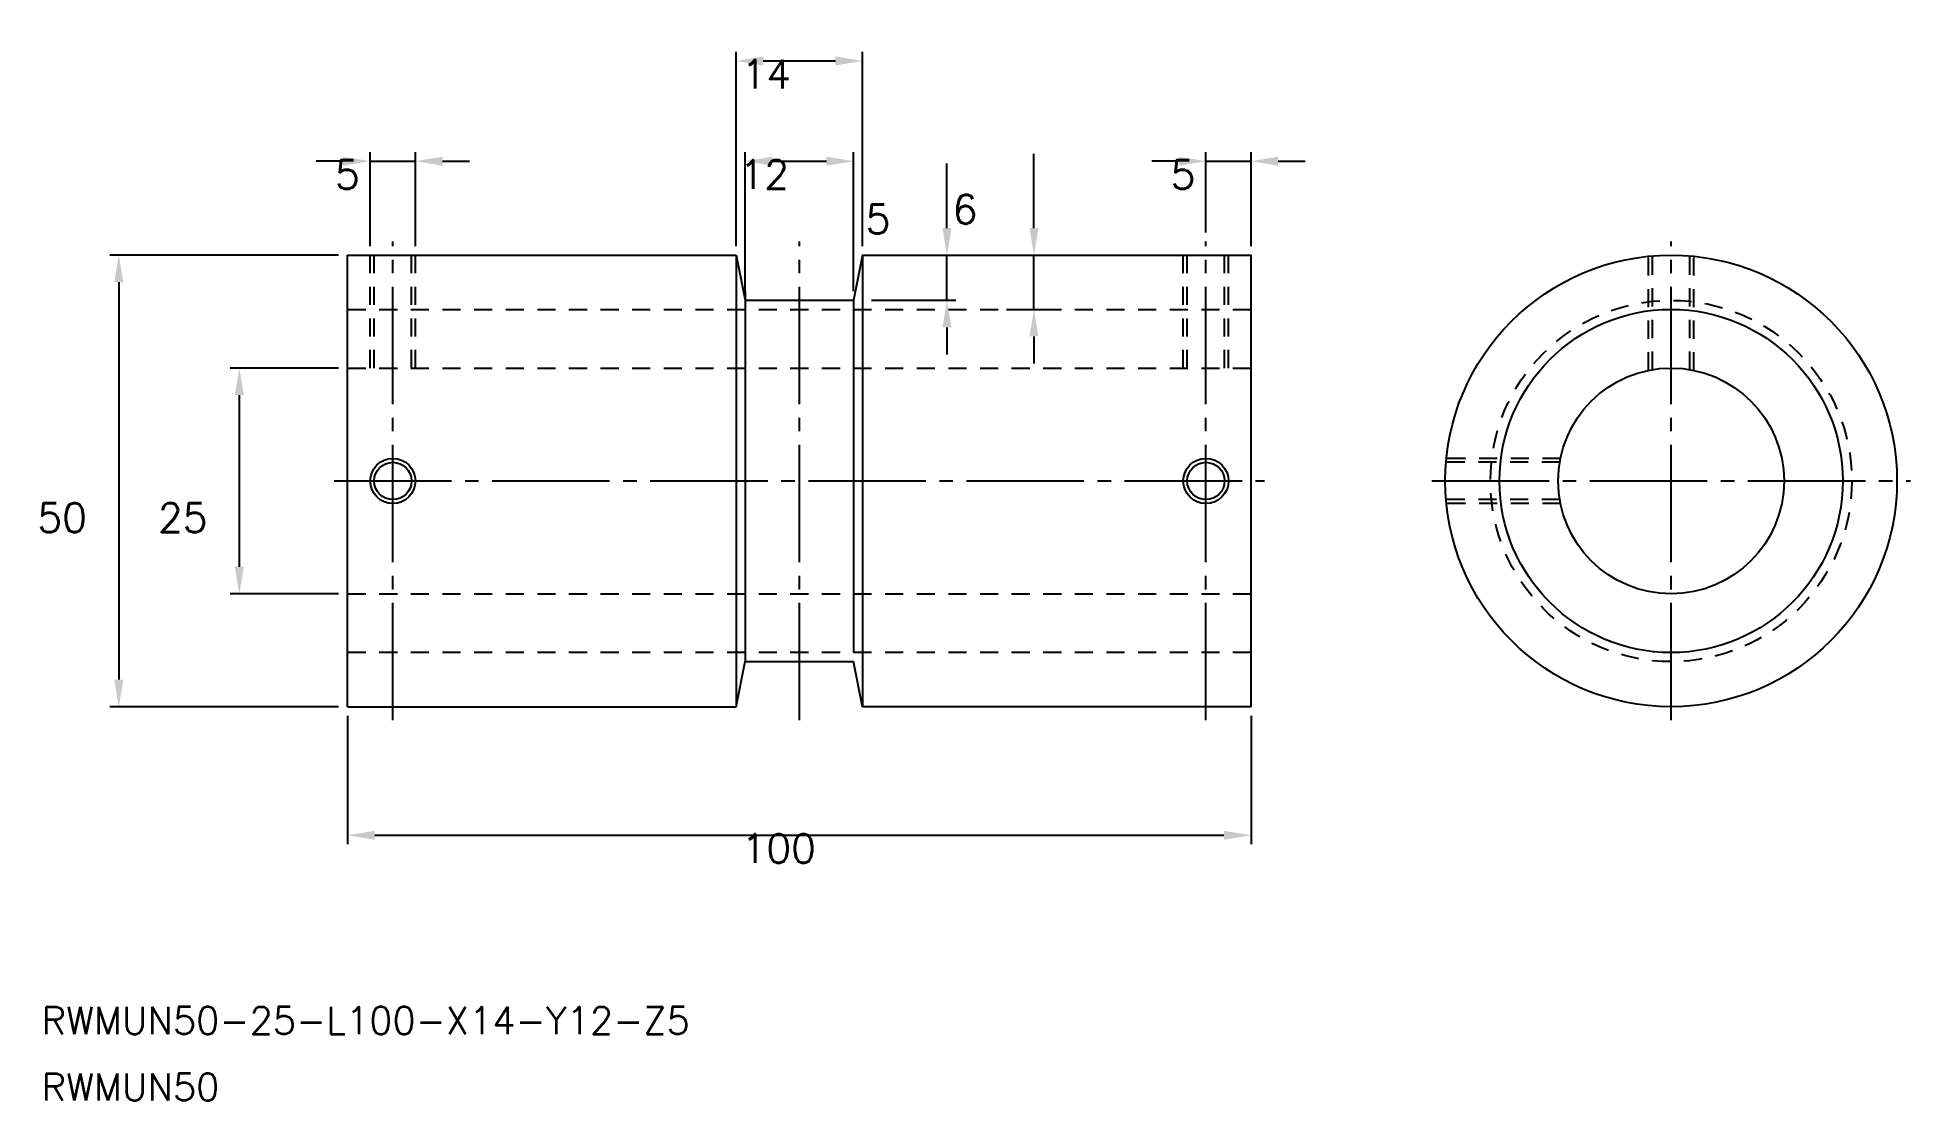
# Model space of a CAD drawing. Extents: x 20 to 228, y 45 to 163.
import ezdxf

# ---------------------------------------------------------------- set-up
doc = ezdxf.new("R2010")
doc.units = 0
doc.header["$PDMODE"] = 64
doc.linetypes.add('CENTER', pattern=[17.5, 13, -1.5, 1.5, -1.5])
doc.linetypes.add('DASHED', pattern=[3.5, 2, -1.5])
doc.layers.get('0').update_dxf_attribs({"linetype": 'CONTINUOUS'})
doc.layers.get('DEFPOINTS').update_dxf_attribs({"linetype": 'CONTINUOUS'})
doc.layers.add('CENTER', color=1, linetype='CENTER')
doc.layers.add('SIZE', color=7, linetype='CONTINUOUS')
doc.styles.get("Standard").update_dxf_attribs({"font": 'txt.shx', "bigfont": 'extfont.shx'})
doc.dimstyles.get("Standard").update_dxf_attribs({"dimtxt": 2.5, "dimasz": 2.5, "dimexe": 1.25, "dimexo": 0.625, "dimtad": 1, "dimcen": 2.5, "dimazin": 3, "dimtfac": 1, "dimtmove": 0, "dimatfit": 3})

# ---------------------------------------------------------------- blocks, each defined once
blk = doc.blocks.new('*D40')
at = {"layer": 'DEFPOINTS', "color": 0, "linetype": 'CONTINUOUS'}
for p in [(54.52, 126.54), (42.53, 101.54), (54.52, 101.54)]:
    blk.add_point(p, dxfattribs=at)
at = {"layer": 'SIZE', "color": 0, "linetype": 'CONTINUOUS'}
for p, q in [((53.52, 126.54), (41.53, 126.54)), ((42.53, 123.54), (42.53, 104.54)), ((53.52, 101.54), (41.53, 101.54))]:
    blk.add_line(p, q, dxfattribs=at)
for points in [[(42.03, 123.54), (43.03, 123.54), (42.53, 126.54)], [(42.03, 104.54), (43.03, 104.54), (42.53, 101.54)]]:
    blk.add_solid(points, dxfattribs=at)
at = {"layer": 'SIZE', "color": 0}
blk.add_text('25', height=3.2, dxfattribs=at).set_placement((33.53, 108.37))
blk = doc.blocks.new('*D39')
at = {"layer": 'DEFPOINTS', "color": 0, "linetype": 'CONTINUOUS'}
for p in [(54.52, 139.04), (29.19, 89.04), (54.52, 89.04)]:
    blk.add_point(p, dxfattribs=at)
at = {"layer": 'SIZE', "color": 0, "linetype": 'CONTINUOUS'}
for p, q in [((53.52, 139.04), (28.19, 139.04)), ((29.19, 136.04), (29.19, 92.04)), ((53.52, 89.04), (28.19, 89.04))]:
    blk.add_line(p, q, dxfattribs=at)
for points in [[(28.69, 136.04), (29.69, 136.04), (29.19, 139.04)], [(28.69, 92.04), (29.69, 92.04), (29.19, 89.04)]]:
    blk.add_solid(points, dxfattribs=at)
at = {"layer": 'SIZE', "color": 0}
blk.add_text('50', height=3.2, dxfattribs=at).set_placement((20.18, 108.37))
blk = doc.blocks.new('*D38')
at = {"layer": 'DEFPOINTS', "color": 0, "linetype": 'CONTINUOUS'}
for p in [(54.52, 89.04), (154.52, 89.04), (154.52, 74.81)]:
    blk.add_point(p, dxfattribs=at)
at = {"layer": 'SIZE', "color": 0, "linetype": 'CONTINUOUS'}
for p, q in [((54.52, 88.04), (54.52, 73.81)), ((154.52, 88.04), (154.52, 73.81)), ((57.52, 74.81), (151.52, 74.81))]:
    blk.add_line(p, q, dxfattribs=at)
for points in [[(57.52, 75.31), (57.52, 74.31), (54.52, 74.81)], [(151.52, 75.31), (151.52, 74.31), (154.52, 74.81)]]:
    blk.add_solid(points, dxfattribs=at)
at = {"layer": 'SIZE', "color": 0}
blk.add_text('100', height=3.2, dxfattribs=at).set_placement((98.12, 71.75))
blk = doc.blocks.new('*D37')
at = {"layer": 'DEFPOINTS', "color": 0, "linetype": 'CONTINUOUS'}
for p in [(62.02, 149.44), (57.02, 139.04), (62.02, 139.04)]:
    blk.add_point(p, dxfattribs=at)
at = {"layer": 'SIZE', "color": 0, "linetype": 'CONTINUOUS'}
for p, q in [((54.02, 149.44), (51.02, 149.44)), ((57.02, 140.04), (57.02, 150.44)), ((57.02, 149.44), (62.02, 149.44)), ((62.02, 140.04), (62.02, 150.44)), ((65.02, 149.44), (68.02, 149.44))]:
    blk.add_line(p, q, dxfattribs=at)
for points in [[(54.02, 149.94), (54.02, 148.94), (57.02, 149.44)], [(65.02, 149.94), (65.02, 148.94), (62.02, 149.44)]]:
    blk.add_solid(points, dxfattribs=at)
at = {"layer": 'SIZE', "color": 0}
blk.add_text('5', height=3.2, dxfattribs=at).set_placement((53.12, 146.37))
blk = doc.blocks.new('*D36')
at = {"layer": 'DEFPOINTS', "color": 0, "linetype": 'CONTINUOUS'}
for p in [(111.52, 160.54), (97.52, 139.04), (111.52, 139.04)]:
    blk.add_point(p, dxfattribs=at)
at = {"layer": 'SIZE', "color": 0, "linetype": 'CONTINUOUS'}
for p, q in [((97.52, 140.04), (97.52, 161.54)), ((100.52, 160.54), (108.52, 160.54)), ((111.52, 140.04), (111.52, 161.54))]:
    blk.add_line(p, q, dxfattribs=at)
for points in [[(100.52, 161.04), (100.52, 160.04), (97.52, 160.54)], [(108.52, 161.04), (108.52, 160.04), (111.52, 160.54)]]:
    blk.add_solid(points, dxfattribs=at)
at = {"layer": 'SIZE', "color": 0}
blk.add_text('14', height=3.2, dxfattribs=at).set_placement((98.12, 157.48))
blk = doc.blocks.new('*D35')
at = {"layer": 'DEFPOINTS', "color": 0, "linetype": 'CONTINUOUS'}
for p in [(154.52, 149.44), (149.52, 140.54), (154.52, 139.04)]:
    blk.add_point(p, dxfattribs=at)
at = {"layer": 'SIZE', "color": 0, "linetype": 'CONTINUOUS'}
for p, q in [((146.52, 149.44), (143.52, 149.44)), ((149.52, 141.54), (149.52, 150.44)), ((149.52, 149.44), (154.52, 149.44)), ((154.52, 140.04), (154.52, 150.44)), ((157.52, 149.44), (160.52, 149.44))]:
    blk.add_line(p, q, dxfattribs=at)
for points in [[(146.52, 149.94), (146.52, 148.94), (149.52, 149.44)], [(157.52, 149.94), (157.52, 148.94), (154.52, 149.44)]]:
    blk.add_solid(points, dxfattribs=at)
at = {"layer": 'SIZE', "color": 0}
blk.add_text('5', height=3.2, dxfattribs=at).set_placement((145.62, 146.37))
blk = doc.blocks.new('*D34')
at = {"layer": 'DEFPOINTS', "color": 0, "linetype": 'CONTINUOUS'}
for p in [(111.52, 139.04), (111.52, 134.04), (120.86, 134.04)]:
    blk.add_point(p, dxfattribs=at)
at = {"layer": 'SIZE', "color": 0, "linetype": 'CONTINUOUS'}
for p, q in [((120.86, 142.04), (120.86, 149.17)), ((112.52, 139.04), (121.86, 139.04)), ((120.86, 134.04), (120.86, 139.04)), ((112.52, 134.04), (121.86, 134.04)), ((120.86, 131.04), (120.86, 128.04))]:
    blk.add_line(p, q, dxfattribs=at)
for points in [[(120.36, 142.04), (121.36, 142.04), (120.86, 139.04)], [(120.36, 131.04), (121.36, 131.04), (120.86, 134.04)]]:
    blk.add_solid(points, dxfattribs=at)
at = {"layer": 'SIZE', "color": 0}
blk.add_text('5', height=3.2, dxfattribs=at).set_placement((111.86, 141.44))
blk = doc.blocks.new('*D33')
at = {"layer": 'DEFPOINTS', "color": 0, "linetype": 'CONTINUOUS'}
for p in [(126.45, 139.04), (130.49, 139.04), (126.45, 133.04)]:
    blk.add_point(p, dxfattribs=at)
at = {"layer": 'SIZE', "color": 0, "linetype": 'CONTINUOUS'}
for p, q in [((130.49, 142.04), (130.49, 150.25)), ((127.45, 139.04), (131.49, 139.04)), ((130.49, 133.04), (130.49, 139.04)), ((127.45, 133.04), (131.49, 133.04)), ((130.49, 130.04), (130.49, 127.04))]:
    blk.add_line(p, q, dxfattribs=at)
for points in [[(129.99, 142.04), (130.99, 142.04), (130.49, 139.04)], [(129.99, 130.04), (130.99, 130.04), (130.49, 133.04)]]:
    blk.add_solid(points, dxfattribs=at)
at = {"layer": 'SIZE', "color": 0}
blk.add_text('6', height=3.2, dxfattribs=at).set_placement((121.49, 142.51))
blk = doc.blocks.new('*D32')
at = {"layer": 'DEFPOINTS', "color": 0, "linetype": 'CONTINUOUS'}
for p in [(110.52, 149.44), (98.52, 134.04), (110.52, 134.04)]:
    blk.add_point(p, dxfattribs=at)
at = {"layer": 'SIZE', "color": 0, "linetype": 'CONTINUOUS'}
for p, q in [((98.52, 135.04), (98.52, 150.44)), ((101.52, 149.44), (107.52, 149.44)), ((110.52, 135.04), (110.52, 150.44))]:
    blk.add_line(p, q, dxfattribs=at)
for points in [[(101.52, 149.94), (101.52, 148.94), (98.52, 149.44)], [(107.52, 149.94), (107.52, 148.94), (110.52, 149.44)]]:
    blk.add_solid(points, dxfattribs=at)
at = {"layer": 'SIZE', "color": 0}
blk.add_text('12', height=3.2, dxfattribs=at).set_placement((97.89, 146.37))

msp = doc.modelspace()

# ---------------------------------------------------------------- linework, layer by layer
at = {"color": 7, "linetype": 'CONTINUOUS'}
for p, q in [((54.5206, 89.03798), (54.5206, 139.03798)), ((54.5206, 139.03798), (97.5206, 139.03798)), ((97.5206, 139.03798), (97.5206, 89.03798)), ((111.5206, 139.03798), (154.5206, 139.03798)), ((111.5206, 139.03798), (111.5206, 89.03798)), ((154.5206, 89.03798), (154.5206, 139.03798)), ((98.5206, 135.03798), (98.5206, 94.03798)), ((98.5206, 134.03798), (110.5206, 134.03798)), ((110.5206, 134.03798), (110.5206, 95.03798)), ((98.5206, 94.03798), (110.5206, 94.03798)), ((54.5206, 89.03798), (97.5206, 89.03798))]:
    msp.add_line(p, q, dxfattribs=at)
at = {"color": 3, "linetype": 'DASHED'}
for p, q in [((57.0206, 126.53798), (57.0206, 139.03798)), ((57.4536, 126.53798), (57.4536, 139.03798)), ((61.5876, 126.53798), (61.5876, 139.03798)), ((62.0206, 126.53798), (62.0206, 139.03798)), ((147.0206, 126.53798), (147.0206, 139.03798)), ((147.4536, 126.53798), (147.4536, 139.03798)), ((151.5876, 126.53798), (151.5876, 139.03798)), ((152.0206, 126.53798), (152.0206, 139.03798)), ((198.9536, 126.3659), (198.9536, 138.95239)), ((203.0876, 126.3659), (203.0876, 138.95239)), ((198.5206, 126.28543), (198.5206, 138.91267)), ((203.5206, 126.28543), (203.5206, 138.91267)), ((54.5206, 133.03798), (154.5206, 133.03798)), ((54.5206, 126.53798), (154.5206, 126.53798)), ((188.77315, 116.53798), (176.14591, 116.53798)), ((188.69268, 116.10498), (176.10619, 116.10498)), ((188.69268, 111.97098), (176.10619, 111.97098)), ((188.77315, 111.53798), (176.14591, 111.53798)), ((54.5206, 101.53798), (154.5206, 101.53798)), ((154.5206, 95.03798), (54.5206, 95.03798))]:
    msp.add_line(p, q, dxfattribs=at)
at = {"color": 7, "linetype": 'CONTINUOUS'}
for centre, radius in [((201.0206, 114.03798), 25), ((201.0206, 114.03798), 19), ((201.0206, 114.03798), 12.5), ((59.5206, 114.03798), 2.067), ((149.5206, 114.03798), 2.067)]:
    msp.add_circle(centre, radius, dxfattribs=at)
at = {"color": 3, "linetype": 'DASHED'}
msp.add_circle((201.0206, 114.03798), 20, dxfattribs=at)
at = {"color": 3, "linetype": 'CONTINUOUS'}
for centre in [(59.5206, 114.03798), (149.5206, 114.03798)]:
    msp.add_circle(centre, 2.5, dxfattribs=at)
at = {"layer": 'CENTER', "color": 1, "linetype": 'CENTER'}
for p, q in [((59.5206, 87.53798), (59.5206, 140.53798)), ((104.5206, 87.53798), (104.5206, 140.53798)), ((149.5206, 87.53798), (149.5206, 140.53798)), ((201.0206, 87.53798), (201.0206, 140.53798)), ((53.0206, 114.03798), (156.0206, 114.03798)), ((174.5206, 114.03798), (227.5206, 114.03798))]:
    msp.add_line(p, q, dxfattribs=at)
at = {"layer": 'SIZE', "color": 7, "linetype": 'CONTINUOUS'}
for p, q in [((97.5206, 139.03798), (98.5206, 134.03798)), ((111.5206, 139.03798), (110.5206, 134.03798)), ((97.5206, 89.03798), (98.5206, 94.03798)), ((111.5206, 89.03798), (110.5206, 94.03798)), ((154.5206, 89.03798), (111.5206, 89.03798))]:
    msp.add_line(p, q, dxfattribs=at)

# ---------------------------------------------------------------- texts
at = {"color": 7, "linetype": 'CONTINUOUS'}
for s, p in [('RWMUN50-25-L100-X14-Y12-Z5', (20.65226, 52.80081)), ('RWMUN50', (20.65226, 45.43889))]:
    msp.add_text(s, height=3, dxfattribs=at).set_placement(p)

# ---------------------------------------------------------------- dimensions: what is measured, and where the dimension line sits
at = {"layer": 'SIZE', "color": 7, "linetype": 'CONTINUOUS'}
for base, p1, p2, picture, middle in [((111.5206, 160.54201), (97.5206, 139.03798), (111.5206, 139.03798), '*D36', (104.5206, 163.14201)), ((62.0206, 149.43594), (57.0206, 139.03798), (62.0206, 139.03798), '*D37', (59.5206, 152.03594)), ((154.5206, 149.43594), (149.5206, 140.53798), (154.5206, 139.03798), '*D35', (152.0206, 152.03594)), ((154.5206, 74.81201), (54.5206, 89.03798), (154.5206, 89.03798), '*D38', (104.5206, 77.41201))]:
    dim = msp.add_linear_dim(base=base, p1=p1, p2=p2, dimstyle='Standard', override={"dimdec": 4, "dimtdec": 4, "dimtmove": 0, "dimtzin": 0}, dxfattribs=at)
    dim.commit()
    dim.dimension.update_dxf_attribs({"geometry": picture, "text_midpoint": middle})
dim = msp.add_linear_dim(base=(110.5206, 149.43594), p1=(98.5206, 134.03798), p2=(110.5206, 134.03798), dimstyle='Standard', override={"dimdec": 4, "dimtdec": 4, "dimtmove": 0, "dimtzin": 0}, dxfattribs=at)
dim.commit()
dim.dimension.update_dxf_attribs({"geometry": '*D32', "text_midpoint": (104.28865, 149.43594), "dimtype": 128})
for base, p1, p2, picture, middle in [((130.49234, 139.03798), (126.44611, 133.03798), (126.44611, 139.03798), '*D33', (130.49234, 148.17871)), ((120.85647, 134.03798), (111.5206, 139.03798), (111.5206, 134.03798), '*D34', (120.85647, 147.10465))]:
    dim = msp.add_linear_dim(base=base, p1=p1, p2=p2, angle=90, dimstyle='Standard', override={"dimdec": 4, "dimtdec": 4, "dimtmove": 0, "dimtzin": 0}, dxfattribs=at)
    dim.commit()
    dim.dimension.update_dxf_attribs({"geometry": picture, "text_midpoint": middle, "dimtype": 128})
for base, p1, p2, picture, middle in [((29.185, 89.03798), (54.5206, 139.03798), (54.5206, 89.03798), '*D39', (26.585, 114.03798)), ((42.52884, 101.53798), (54.5206, 126.53798), (54.5206, 101.53798), '*D40', (39.92884, 114.03798))]:
    dim = msp.add_linear_dim(base=base, p1=p1, p2=p2, angle=90, dimstyle='Standard', override={"dimdec": 4, "dimtdec": 4, "dimtmove": 0, "dimtzin": 0}, dxfattribs=at)
    dim.commit()
    dim.dimension.update_dxf_attribs({"geometry": picture, "text_midpoint": middle})

doc.saveas('drawing.dxf')
